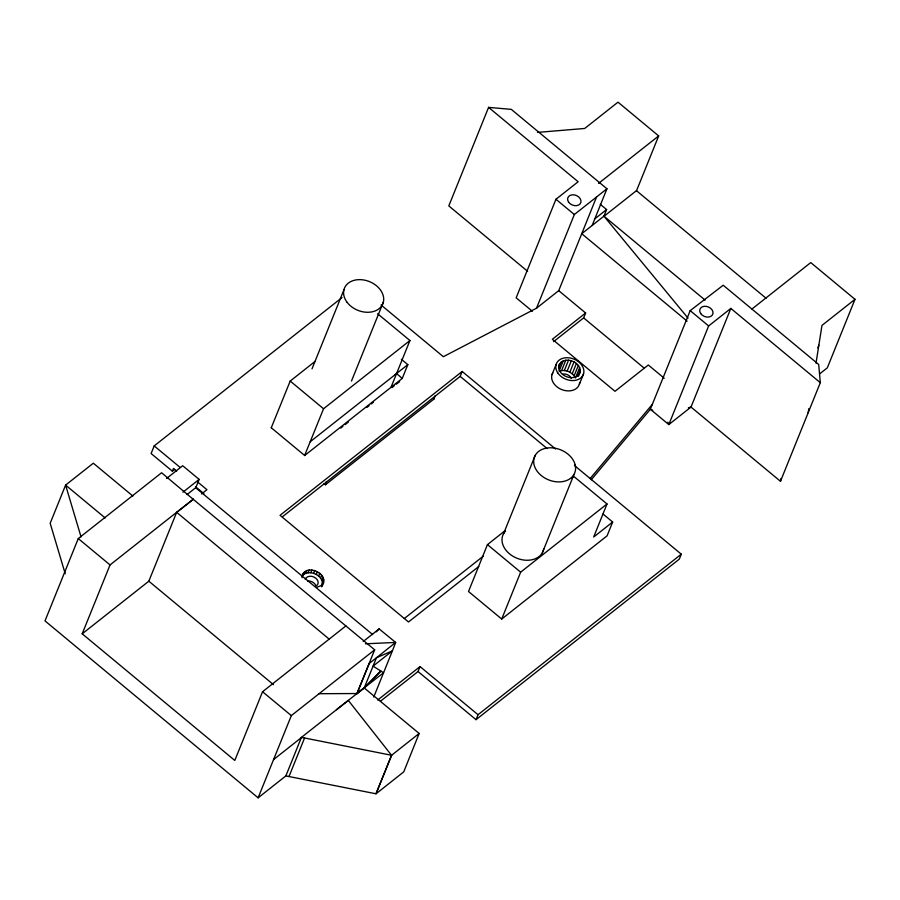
<?xml version="1.0" encoding="UTF-8"?>
<svg xmlns="http://www.w3.org/2000/svg" width="900" height="900" viewBox="0 0 900 900"><rect width="100%" height="100%" fill="white"/><g stroke="black" fill="none" stroke-linecap="round" stroke-linejoin="round"><path stroke-width="1.35" d="M302.085 577.71C303.356 561.589 332.111 573.806 321.525 586.766C326.396 576.304 308.396 567.562 301.916 576.27L303.053 573.469M580.129 372.161C581.76 361.384 562.837 354.938 558.832 365.715C557.246 376.459 576.101 382.882 580.129 372.161L578.565 376.031M688.433 407.846L691.009 407.059L780.48 481.309L780.908 478.553M808.155 412.785L808.819 408.656M816.008 363.173L821.981 325.395L855 299.317L810.754 262.586L751.95 309.026M356.873 693.821L364.264 687.803L380.88 671.062L364.151 688.084L376.481 657.742L395.662 642.431L379.114 628.898L363.184 641.531M285.863 775.913L301.421 737.393L364.151 687.881L419.152 733.466L403.729 771.874L376.043 793.789L391.59 755.269L375.975 793.789L285.863 775.913L258.12 797.827L45 620.899L78.266 538.571L161.584 472.759L193.264 499.343L176.569 512.539L148.826 581.197L82.204 633.814L234.799 760.444L262.553 691.74L345.881 625.928M176.648 512.314L329.175 639.124M377.618 313.751L409.939 340.526L391.005 387.315M342.056 297.54L154.192 445.905L151.11 453.532L172.395 471.206L174.589 469.463M82.204 633.814L110.036 564.93L193.354 499.129M172.395 471.206L173.498 468.45L176.648 471.06M271.226 427.871L290.194 381.06L315.326 361.204M312.007 368.843L343.912 289.868M304.594 455.558L323.561 408.757L409.939 340.526M351.484 381.049L383.389 302.074M381.071 304.999L443.351 356.704L536.524 308.194L558.72 290.655L581.738 233.719L592.144 225.484L606.949 188.775L511.301 109.373L488.588 107.37L448.808 205.898L527.58 271.282M303.435 574.627L304.571 571.815M305.516 573.435L306.641 570.634M308.014 572.805L309.15 570.004M310.77 572.76L311.895 569.959M313.571 573.345L314.719 570.51M316.271 574.459L317.407 571.624M318.656 576.056L319.793 573.221M320.558 578.025L321.705 575.19M271.305 427.804L304.673 455.501L402.244 378.45L407.824 364.646L401.366 359.291M321.874 580.23L323.01 577.395M322.481 582.525L323.629 579.69M258.12 797.827L291.33 715.613L374.659 649.811L193.264 499.343M289.012 776.509L304.571 737.989L391.534 755.269L348.311 700.414L336.521 709.684M282.465 516.746L460.181 376.391L462.173 371.464L555.615 449.021M488.588 107.37L578.149 181.744L555.952 199.271L516.161 297.821L532.384 311.287M319.072 693.697L356.985 693.54L374.659 649.811M364.151 687.881L383.569 672.75L373.072 666.135L392.411 650.857L395.662 642.431L365.479 643.804M373.748 697.05L392.411 650.857L376.481 657.742L369.101 663.559M536.524 308.194L574.346 214.526L606.949 188.775M596.543 196.999L581.738 233.719L687.105 321.142M418.05 671.535L420.041 666.585L478.024 714.712L476.032 719.663L418.05 671.535L380.498 701.19M600.266 204.3L606.6 209.554L603.934 216.157L592.144 225.484M551.993 374.659L556.178 364.331M558.63 366.289L559.676 363.701M504.934 530.809L487.44 544.624L468.506 591.491L501.716 619.043L607.084 535.837L612.664 522.011L603.023 514.012M558.585 368.505L561.195 362.048M563.265 360.866L559.091 371.205C565.2 369.067 572.659 372.116 575.46 377.966L579.634 367.627M561.589 370.564L565.774 360.236M553.579 341.651L583.65 317.902L585.63 312.998L558.72 290.655M537.514 132.401L584.707 128.464L618.008 102.172L658.676 135.922L636.604 190.541L603.72 216.506M564.345 370.53L568.519 360.191M567.169 371.081L571.342 360.754M503.572 533.666L535.241 455.321M569.858 372.195L574.031 361.856M572.243 373.793L576.416 363.454M574.155 375.761L578.329 365.423M577.643 376.391L580.252 369.923M579.352 384.289L583.526 373.95M501.716 619.043L520.65 572.175L607.016 503.966L573.806 476.426L571.613 478.147M542.363 552.735L574.031 474.379A21.656 16.189 22 0 0 551.846 447.829A21.656 16.189 22 0 0 538.02 472.343A21.656 16.189 22 0 0 574.031 474.379M607.016 503.966L593.674 537.019L612.664 522.011M780.48 481.309L820.305 382.68L818.696 364.489L723.206 285.233L690.188 310.635L650.351 409.264L591.244 479.767M820.305 382.68L730.834 308.419L708.637 325.957L668.812 424.586L650.351 409.264L652.725 410.22M667.867 422.246L668.812 424.586L691.009 407.059L730.834 308.419M574.954 465.075L574.436 465.48L681.289 554.186L679.298 559.136L476.032 719.663M817.796 347.839L818.842 345.251M855 299.317L827.325 367.83L819.619 373.916M187.088 494.55L195.795 487.631L199.148 479.396L182.7 465.739L166.523 478.496M433.879 399.116L434.846 396.27L433.879 399.116L325.44 484.751L325.912 482.715M325.44 484.751L326.284 481.804M357.379 692.528L369.202 663.469M323.505 581.918L321.154 585.585L316.575 587.396M195.694 487.755L372.656 634.556M590.141 478.53L652.354 404.325M376.312 631.834L379.114 628.898M310.241 441.731L407.824 364.646M391.466 755.381L419.152 733.466M182.947 492.165L199.148 479.396M201.51 493.965L206.933 489.679L197.246 481.635M598.556 183.398L658.676 135.922M594.81 218.869L606.6 209.554M340.729 428.096L342.911 426.375M345.094 424.642L348.368 422.066M366.896 407.43L369.079 405.697M371.261 403.976L373.444 402.255M391.984 387.619L394.155 385.897M396.338 384.176L399.611 381.589M462.173 371.464L280.046 515.306L408.488 621.99L478.744 566.505M585.63 312.998L552.341 339.289L615.004 391.298L648.293 365.006L664.222 378.214M404.37 618.48L483.379 556.087M273.566 759.589L301.309 737.674M377.73 700.009L420.041 666.585M478.024 714.712L681.289 554.186M364.264 687.803L356.805 693.596M688.545 408.037L691.009 407.059M395.235 374.603L396.326 374.175M301.421 737.393L304.571 737.989M636.435 190.665L766.102 298.282M705.116 300.116L603.934 216.157L688.016 318.127M555.952 199.271L574.346 214.526M690.188 310.635L708.637 325.957M583.65 317.902L644.153 368.111M460.181 376.391L547.178 448.605M290.194 381.06L323.561 408.757M487.44 544.624L520.65 572.175M154.192 445.905L180.034 467.348M195.525 486.731L203.917 493.695M132.885 496.069L93.319 463.207L65.599 485.1L50.175 523.271L65.227 573.75M105.165 517.95L65.599 485.1L81.045 536.906M148.826 581.197L273.476 684.653M78.266 538.571L110.036 564.93M262.553 691.74L291.33 715.613M324.124 483.683L325.17 484.549M396.585 373.534L402.244 378.45M563.085 374.017A6.694 5.006 22 0 1 571.41 378.461M307.586 581.029A6.694 5.006 22 0 1 315.855 585.54M315.338 586.373A6.694 5.006 22 0 0 317.025 579.465L315.889 578.273A6.694 5.006 22 0 0 305.291 579.51M543.769 548.741A21.656 16.189 22 0 1 515.621 557.663A21.656 16.189 22 0 1 505.507 531.09M579.701 382.41A14.513 10.856 22 0 1 562.433 389.846A14.513 10.856 22 0 1 552.769 372.938M700.729 313.594A6.874 5.141 22 0 0 712.26 315.146A6.874 5.141 22 0 0 706.14 306.349A6.874 5.141 22 0 0 700.729 313.594M568.485 201.949A6.919 5.175 22 0 0 580.095 203.884A6.919 5.175 22 0 0 574.335 194.906A6.919 5.175 22 0 0 568.485 201.949M347.13 302.355A20.723 15.491 22 0 0 381.78 305.775A20.723 15.491 22 0 0 362.036 279.754A20.723 15.491 22 0 0 347.13 302.355M557.887 373.072A14.513 10.856 22 0 0 582.221 376.47A14.513 10.856 22 0 0 569.43 357.874A14.513 10.856 22 0 0 557.887 373.072"/></g></svg>
